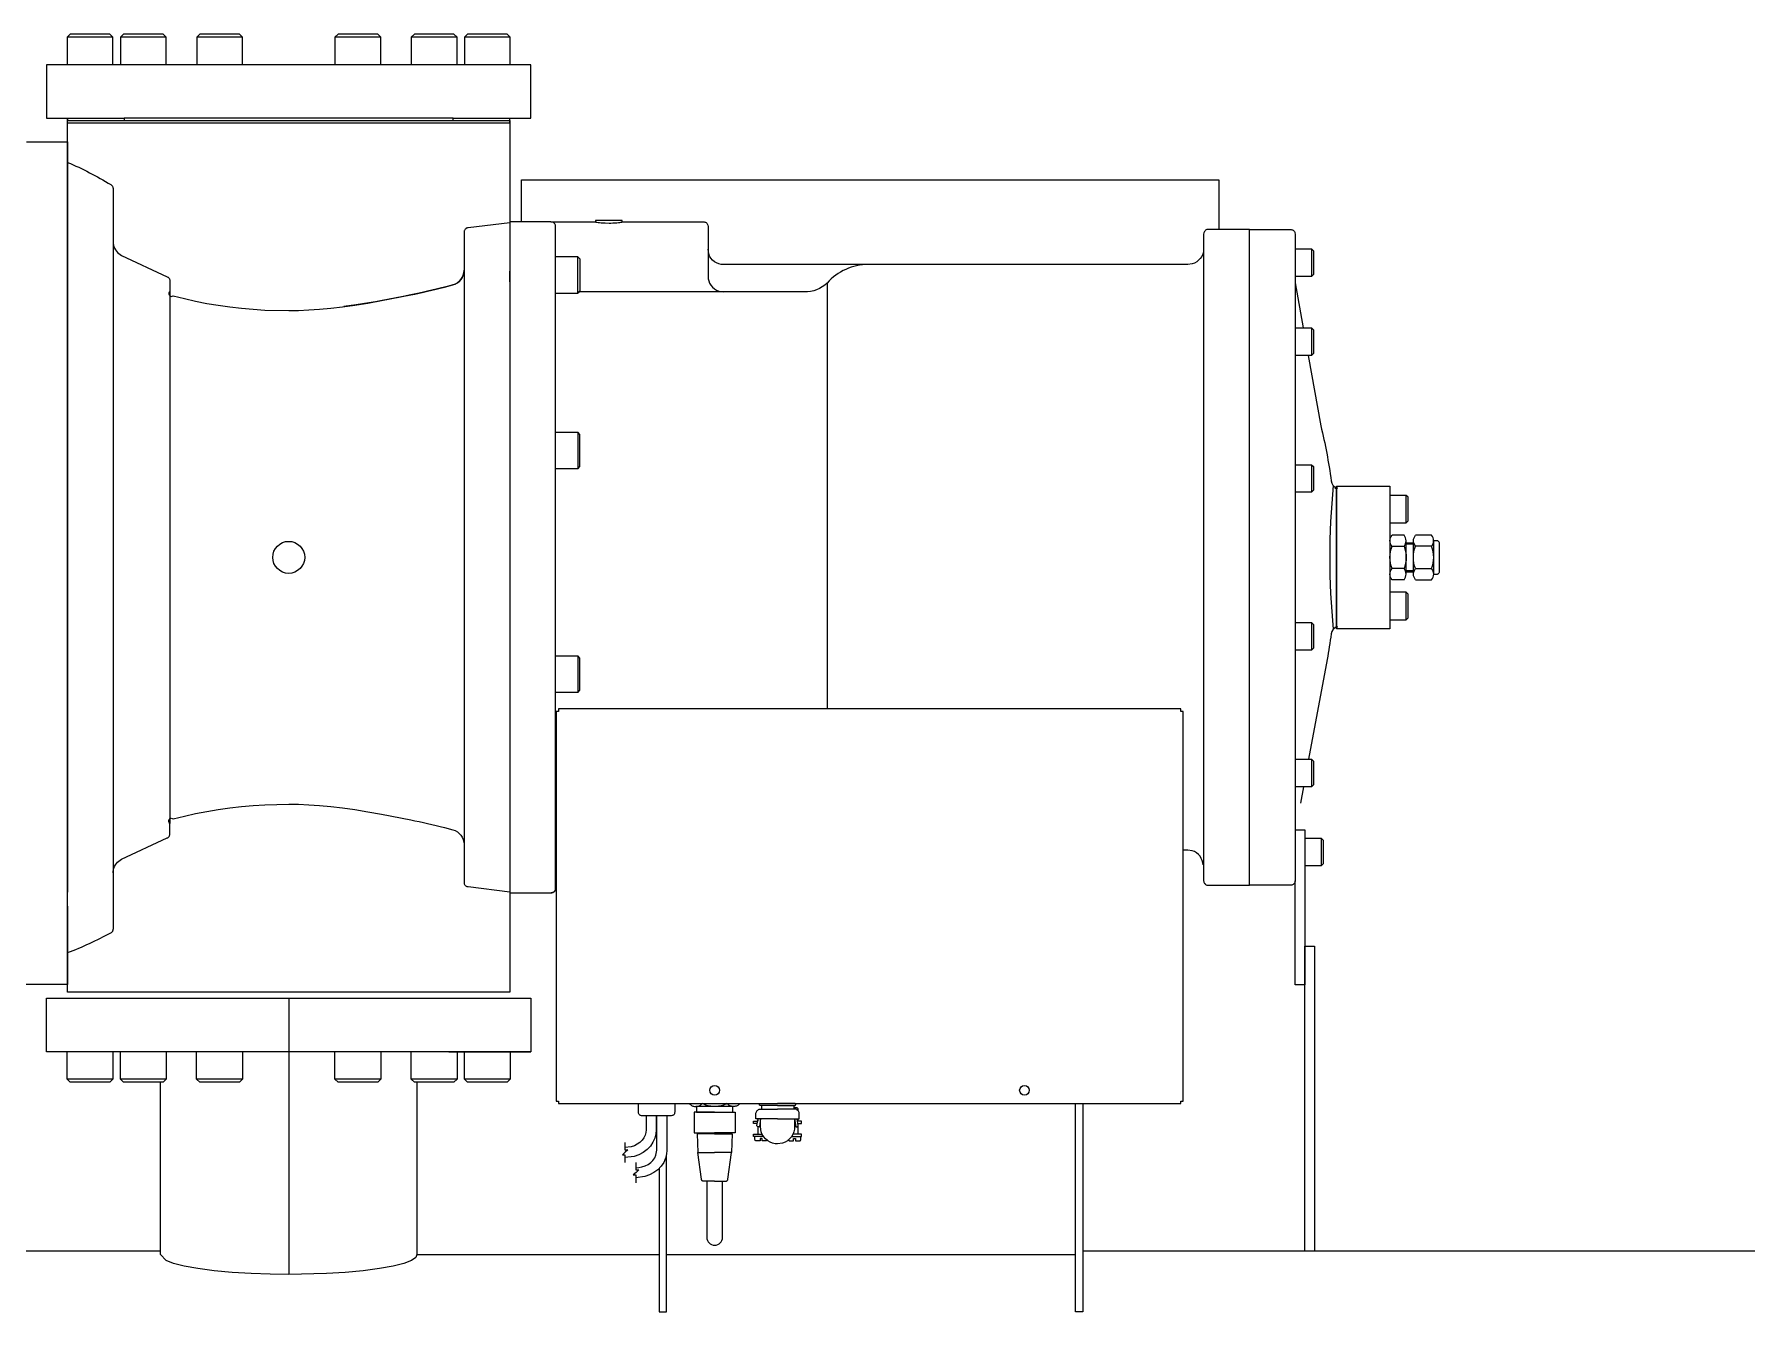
# Model space of a CAD drawing. Extents: x -345393 to -54719, y 203828 to 476815.
# Drawn here: x -301704 to -298739, y 283615 to 285827 of the extents above; entities that cross this region are included whole.
import ezdxf

# ---------------------------------------------------------------- set-up
doc = ezdxf.new("R2010")
doc.units = 0
doc.header["$LTSCALE"] = 1000
doc.header["$MEASUREMENT"] = 0
doc.layers.get('0').update_dxf_attribs({"color": 252, "linetype": 'CONTINUOUS'})
doc.layers.add('暖通-风-设备', color=40, linetype='CONTINUOUS')

# ---------------------------------------------------------------- blocks, each defined once
blk = doc.blocks.new('A$C458E6109')
at = {"color": 3}
for p, q in [((2477.9, 5050.3), (2477.9, 4129.4)), ((3615.9, 5064.8), (3615.9, 4327.4)), ((4426.2, 5065.1), (4426.2, 4114.6)), ((4347, 4154.2), (4347, 5025.5)), ((4495, 4709.8), (4497.7, 4709.8)), ((4497.7, 4710.1), (4500.3, 4710.1)), ((4614.8, 4628.2), (4593.9, 4628.2)), ((4614.8, 4608.8), (4593.9, 4608.8)), ((4618.4, 4560), (4618.4, 4618.1)), ((4631, 4614.7), (4618.4, 4614.7)), ((4631, 4612.5), (4618.4, 4612.5)), ((4631, 4560.6), (4631, 4618.7)), ((4662.5, 4609), (4634.7, 4609)), ((4666.1, 4560.6), (4666.1, 4618.7)), ((4614.8, 4570.6), (4593.9, 4570.6)), ((4631.7, 4566.5), (4619, 4566.5)), ((4634.7, 4570.3), (4662.5, 4570.3)), ((4614.8, 4551.2), (4593.9, 4551.2)), ((4631, 4564.4), (4618.4, 4564.4)), ((4495, 4469.3), (4497.7, 4469.3)), ((4497.7, 4469.6), (4500.3, 4469.6)), ((2683.7, 3826.7), (2683.7, 3348.5)), ((2977, 3734), (2406.7, 3734)), ((2960.7, 3734), (3102.8, 3734)), ((3453.8, 3639), (3388.5, 3639)), ((3530.1, 3641.1), (3500, 3641.1)), ((3502, 3641.1), (3502, 3634.6)), ((3530.1, 3641.1), (3560.2, 3641.1)), ((3558.3, 3641.1), (3558.3, 3634.6)), ((3385.6, 3593.8), (3421.1, 3593.8)), ((3393.7, 3591.7), (3393.7, 3593.8)), ((3448.6, 3591.7), (3448.6, 3593.8))]:
    blk.add_line(p, q, dxfattribs=at)
for points in [[(2379.3, 5442.6), (2379.3, 5490.2), (2374.1, 5495.5), (2305.4, 5495.5), (2300.1, 5490.2), (2300.1, 5442.6)], [(2379.3, 5490.2), (2300.1, 5490.2)], [(2471.5, 5442.6), (2471.5, 5490.2), (2466.2, 5495.5), (2397.6, 5495.5), (2392.3, 5490.2), (2392.3, 5442.6)], [(2471.5, 5490.2), (2392.3, 5490.2)], [(2603.6, 5442.6), (2603.6, 5490.2), (2598.3, 5495.5), (2529.6, 5495.5), (2524.4, 5490.2), (2524.4, 5442.6)], [(2603.6, 5490.2), (2524.4, 5490.2)], [(2843, 5442.6), (2843, 5490.2), (2837.8, 5495.5), (2769.1, 5495.5), (2763.8, 5490.2), (2763.8, 5442.6)], [(2843, 5490.2), (2763.8, 5490.2)], [(2975.1, 5442.6), (2975.1, 5490.2), (2969.8, 5495.5), (2901.2, 5495.5), (2895.9, 5490.2), (2895.9, 5442.6)], [(2975.1, 5490.2), (2895.9, 5490.2)], [(3067.3, 5442.6), (3067.3, 5490.2), (3062, 5495.5), (2993.3, 5495.5), (2988.1, 5490.2), (2988.1, 5442.6)], [(3067.3, 5490.2), (2988.1, 5490.2)], [(3102.8, 5442.6), (2683.7, 5442.6), (2264.6, 5442.6), (2264.6, 5350.4), (2398.7, 5350.4), (2398.7, 5346.2), (2968.7, 5346.2), (2968.7, 5350.4), (3102.8, 5350.4), (3102.8, 5442.6)], [(2300.9, 5342.4), (2300.9, 5350.4), (2300.9, 5346.4), (3066.5, 5346.4), (3066.5, 5342.4), (3066.5, 5350.4)], [(3066.5, 5342.4), (3066.5, 3837.4), (2300.9, 3837.4), (2300.9, 5342.4), (3066.5, 5342.4)], [(2968.7, 5350.4), (2398.7, 5350.4)], [(2229.6, 5309.4), (2300.9, 5309.4), (2300.9, 4010.3)], [(2375.8, 3940.1), (2376.6, 3940.6), (2377.2, 3941), (2377.9, 3941.6), (2378.4, 3942.3), (2378.9, 3943), (2379.3, 3943.8), (2379.7, 3944.6), (2379.9, 3945.4), (2380.1, 3947.1), (2380.1, 5228.2), (2380.1, 5228.2), (2380, 5229), (2379.8, 5229.9), (2379.5, 5230.7), (2379.1, 5231.5), (2378.7, 5232.2), (2378.2, 5233), (2377.6, 5233.6), (2377, 5234.2), (2375.6, 5235.2)], [(3087, 5170.7), (3087, 5243.7), (4294.1, 5243.7), (4294.1, 5157.5)], [(3066.5, 5169.1), (2994.3, 5160.6), (2994.3, 5160.6), (2993.2, 5160.4), (2992.2, 5160), (2991.1, 5159.5), (2990.2, 5158.8), (2989.3, 5158), (2988.6, 5157.1), (2988, 5156), (2987.6, 5154.9), (2987.3, 5152.7), (2987.3, 4027), (2987.3, 4027), (2987.4, 4025.9), (2987.6, 4024.9), (2988, 4023.8), (2988.6, 4022.8), (2989.3, 4022), (2990.2, 4021.2), (2991.1, 4020.7), (2992.2, 4020.3), (2994.3, 4020), (3066.5, 4010.6)], [(3137.8, 5170.7), (3066.5, 5170.7), (3066.5, 5085.6), (3066.5, 5067.1), (3066.5, 5085.6)], [(3145.7, 4093.1), (3145.7, 5162.8), (3145.7, 5162.8), (3145.6, 5164), (3145.4, 5165.1), (3144.9, 5166.3), (3144.3, 5167.4), (3143.4, 5168.4), (3142.4, 5169.3), (3141.3, 5169.9), (3140.1, 5170.3), (3137.8, 5170.7)], [(3137.8, 5170.7), (3215, 5170.7)], [(3261.3, 5170.7), (3261.3, 5173), (3215, 5173), (3215, 5170.7)], [(3215, 5170.7), (3215.2, 5170.4), (3216, 5170.1), (3217.4, 5169.9), (3219.3, 5169.5), (3221.8, 5169.3), (3224.8, 5169.1), (3228, 5168.9), (3231.4, 5168.8), (3238.3, 5168.7), (3238.3, 5168.7), (3241.6, 5168.7), (3245, 5168.8), (3248.4, 5168.9), (3251.6, 5169.1), (3254.5, 5169.3), (3257, 5169.5), (3258.9, 5169.9), (3260.3, 5170.1), (3261.3, 5170.7)], [(3261.3, 5170.7), (3401.8, 5170.7), (3401.8, 5170.7), (3403, 5170.6), (3404.2, 5170.3), (3405.3, 5169.9), (3406.4, 5169.3), (3407.4, 5168.4), (3408.3, 5167.4), (3408.9, 5166.3), (3409.4, 5165.1), (3409.8, 5162.8), (3409.8, 5123.2)], [(4275.8, 5157.5), (4274.6, 5157.5), (4273.4, 5157.2), (4272.3, 5156.7), (4271.2, 5156.1), (4270.2, 5155.2), (4269.3, 5154.2), (4268.6, 5153.1), (4268.2, 5151.9), (4267.8, 5149.6), (4267.8, 4030.1)], [(4267.8, 4030.1), (4267.9, 4029), (4268.2, 4027.8), (4268.6, 4026.7), (4269.3, 4025.5), (4270.2, 4024.5), (4271.2, 4023.7), (4272.3, 4023), (4273.4, 4022.6), (4275.8, 4022.2), (4347, 4022.2), (4347, 5157.5), (4275.8, 5157.5)], [(4347, 5157.5), (4418.3, 5157.5), (4418.3, 5157.5), (4419.5, 5157.4), (4420.7, 5157.1), (4421.8, 5156.7), (4423, 5156.1), (4424, 5155.2), (4424.8, 5154.2), (4425.4, 5153.1), (4425.9, 5151.9), (4426.2, 5149.6), (4426.2, 5065.1), (4440.3, 4987)], [(3145.7, 5047), (3184, 5047), (3184, 5110.4), (3145.7, 5110.4)], [(3184, 5110.4), (3188, 5106.4), (3188, 5051), (3184, 5047)], [(3409.8, 5123.2), (3409.8, 5076.1), (3409.8, 5076.1), (3410, 5072.3), (3410.9, 5068.3), (3412.5, 5064.5), (3414.7, 5060.8), (3417.5, 5057.4), (3420.8, 5054.6), (3424.5, 5052.4), (3428.4, 5050.8), (3436.2, 5049.7)], [(3687, 5096.8), (3436.2, 5096.8), (3436.2, 5096.8), (3432.3, 5097), (3428.4, 5097.9), (3424.5, 5099.5), (3420.8, 5101.7), (3417.5, 5104.5), (3414.7, 5107.8), (3412.5, 5111.5), (3410.9, 5115.4), (3409.8, 5123.2)], [(4426.2, 5123.7), (4454.6, 5123.7), (4454.6, 5076.2), (4426.2, 5076.2)], [(4454.6, 5123.7), (4458, 5120.4), (4458, 5079.5), (4454.6, 5076.2)], [(3066.5, 5067.1), (3066.5, 4094.8), (3066.5, 4009), (3137.8, 4009), (3137.8, 4009), (3139, 4009.1), (3140.1, 4009.4), (3141.3, 4009.8), (3142.4, 4010.5), (3143.4, 4011.3), (3144.3, 4012.3), (3144.9, 4013.5), (3145.4, 4014.6), (3145.7, 4016.9), (3145.7, 4093.1)], [(4426.2, 4987), (4454.6, 4987), (4454.6, 4939.5), (4426.2, 4939.5)], [(4454.6, 4987), (4458, 4983.7), (4458, 4942.8), (4454.6, 4939.5)], [(3145.7, 4806.5), (3184, 4806.5), (3184, 4743.1), (3145.7, 4743.1)], [(3184, 4743.1), (3188, 4747), (3188, 4802.5), (3184, 4806.5)], [(4426.2, 4750.3), (4454.6, 4750.3), (4454.6, 4702.8), (4426.2, 4702.8)], [(4454.6, 4750.3), (4458, 4747), (4458, 4706.1), (4454.6, 4702.8)], [(4497.7, 4465.9), (4497.7, 4713.2), (4590.3, 4713.2), (4590.3, 4465.9), (4497.7, 4465.9)], [(4590.3, 4649.7), (4618.6, 4649.7), (4618.6, 4697.2), (4590.3, 4697.2)], [(4618.6, 4649.7), (4621.9, 4653), (4621.9, 4693.9), (4618.6, 4697.2)], [(4662.5, 4628.3), (4634.7, 4628.3)], [(4666.1, 4560.6), (4671.2, 4560.6), (4671.2, 4560.6), (4671.8, 4560.7), (4672.6, 4560.8), (4673.3, 4561.1), (4674, 4561.6), (4674.6, 4562.1), (4675.2, 4562.7), (4675.6, 4563.4), (4675.9, 4564.1), (4676.1, 4565.6), (4676.1, 4613.7), (4676.1, 4613.7), (4676, 4614.4), (4675.9, 4615.1), (4675.6, 4615.9), (4675.2, 4616.6), (4674.6, 4617.2), (4674, 4617.7), (4673.3, 4618.2), (4672.6, 4618.5), (4671.2, 4618.7), (4666.1, 4618.7)], [(4634.7, 4550.9), (4662.5, 4550.9)], [(4590.3, 4482), (4618.6, 4482), (4618.6, 4529.5), (4590.3, 4529.5)], [(4618.6, 4482), (4621.9, 4485.3), (4621.9, 4526.2), (4618.6, 4529.5)], [(4426.2, 4477), (4454.6, 4477), (4454.6, 4429.4), (4426.2, 4429.4)], [(4454.6, 4477), (4458, 4473.6), (4458, 4432.7), (4454.6, 4429.4)], [(3145.7, 4419.4), (3184, 4419.4), (3184, 4356.1), (3145.7, 4356.1)], [(3184, 4356.1), (3188, 4360.1), (3188, 4415.5), (3184, 4419.4)], [(4228.1, 3644.3), (4228.1, 3648.4), (4232.2, 3648.4), (4232.2, 4323.3), (4228.1, 4323.3), (4228.1, 4327.4), (3689.4, 4327.4), (3150.7, 4327.4), (3150.7, 4323.3), (3146.6, 4323.3), (3146.6, 3648.4), (3150.7, 3648.4), (3150.7, 3644.3), (4228.1, 3644.3)], [(4426.2, 4240.3), (4454.6, 4240.3), (4454.6, 4192.7), (4426.2, 4192.7)], [(4454.6, 4240.3), (4458, 4237), (4458, 4196), (4454.6, 4192.7)], [(4440.7, 4192.7), (4435.5, 4164.5)], [(4426.2, 4114.6), (4426.2, 4030.1), (4426.2, 4030.1), (4426.2, 4029), (4425.9, 4027.8), (4425.4, 4026.7), (4424.8, 4025.5), (4424, 4024.5), (4423, 4023.7), (4421.8, 4023), (4420.7, 4022.6), (4418.3, 4022.2), (4347, 4022.2)], [(4426.2, 4118.1), (4443, 4118.1), (4443, 3849.8), (4426.2, 3849.8), (4426.2, 4030.1)], [(4443, 4103.6), (4471.4, 4103.6), (4471.4, 4056), (4443, 4056)], [(4471.4, 4103.6), (4474.7, 4100.3), (4474.7, 4059.3), (4471.4, 4056)], [(4266.8, 4057.4), (4266.4, 4061.2), (4265.4, 4065), (4263.7, 4068.8), (4261.5, 4072.3), (4258.7, 4075.6), (4255.4, 4078.2), (4251.8, 4080.4), (4248, 4081.9), (4240.3, 4082.9), (4232.2, 4082.9)], [(2300.9, 3986.3), (2300.9, 3850.6), (2221.7, 3850.6), (2221.7, 3964.8), (2221.7, 3964.8), (2221.5, 3967.8), (2220.9, 3970.9), (2220, 3974), (2218.6, 3977), (2216.9, 3979.9), (2214.8, 3982.5), (2212.5, 3984.8), (2209.9, 3986.8), (2204.3, 3989.6), (2150.8, 4009), (2107.5, 4009)], [(3146, 4016.7), (3145.9, 4015.5), (3145.6, 4014.4), (3145.1, 4013.2), (3144.4, 4012.2), (3143.6, 4011.2), (3142.6, 4010.4), (3141.5, 4009.8), (3140.4, 4009.4), (3138.1, 4009)], [(4443, 3389.6), (4443, 3916.9), (4459.8, 3916.9), (4459.8, 3389.6)], [(3102.8, 3734), (2264.5, 3734), (2264.5, 3826.7), (3102.8, 3826.7), (3102.8, 3734)], [(2379.3, 3734), (2379.3, 3686.5), (2374, 3681.2), (2305.4, 3681.2), (2300.1, 3686.5), (2300.1, 3734)], [(2471.5, 3734), (2471.5, 3686.5), (2466.2, 3681.2), (2397.6, 3681.2), (2392.3, 3686.5), (2392.3, 3734)], [(2603.6, 3734), (2603.6, 3686.5), (2598.3, 3681.2), (2529.6, 3681.2), (2524.3, 3686.5), (2524.3, 3734)], [(2843, 3734), (2843, 3686.5), (2837.8, 3681.2), (2769.1, 3681.2), (2763.8, 3686.5), (2763.8, 3734)], [(2975.1, 3734), (2975.1, 3686.5), (2969.8, 3681.2), (2901.2, 3681.2), (2895.9, 3686.5), (2895.9, 3734)], [(3067.3, 3734), (3067.3, 3686.5), (3062, 3681.2), (2993.3, 3681.2), (2988, 3686.5), (2988, 3734)], [(2379.3, 3686.5), (2300.1, 3686.5)], [(2471.5, 3686.5), (2392.3, 3686.5)], [(2905.8, 3681.2), (2905.8, 3382.7), (2905.8, 3382.7), (2903.5, 3377.8), (2896, 3372.7), (2883, 3367.6), (2864.5, 3362.8), (2840.8, 3358.5), (2812.8, 3354.9), (2781.7, 3352), (2749, 3350), (2683.7, 3348.5), (2683.7, 3348.5), (2651.5, 3348.9), (2618.4, 3350), (2585.7, 3352), (2554.6, 3354.9), (2526.6, 3358.5), (2502.9, 3362.8), (2484.3, 3367.6), (2471.3, 3372.7), (2461.5, 3382.7), (2461.5, 3681.2)], [(2603.6, 3686.5), (2524.3, 3686.5)], [(2843, 3686.5), (2763.8, 3686.5)], [(2975.1, 3686.5), (2895.9, 3686.5)], [(3067.3, 3686.5), (2988, 3686.5)], [(3302.5, 3623.1), (3302.5, 3598.6), (3302.5, 3598.6), (3302.2, 3594.2), (3300.9, 3589.6), (3298.8, 3585.1), (3295.7, 3580.9), (3291.8, 3577.1), (3287.2, 3573.8), (3282.1, 3571.2), (3276.7, 3569.5), (3265.9, 3568.2)], [(3320, 3623.1), (3320, 3598.6), (3320, 3598.6), (3319.4, 3591.6), (3317.6, 3584.5), (3314.4, 3577.4), (3309.9, 3570.7), (3304.2, 3564.7), (3297.4, 3559.6), (3289.8, 3555.6), (3281.8, 3552.8), (3265.9, 3550.7)], [(3284.4, 3533.2), (3289.8, 3533.6), (3295.2, 3534.6), (3300.6, 3536.4), (3305.8, 3538.9), (3310.4, 3542.1), (3314.3, 3546), (3317.4, 3550.3), (3319.5, 3554.7), (3321.1, 3563.7), (3321.1, 3623.1)], [(3338.6, 3623.1), (3338.6, 3563.7), (3338.6, 3563.7), (3338, 3556.7), (3336.2, 3549.6), (3333, 3542.5), (3328.5, 3535.8), (3322.7, 3529.8), (3315.9, 3524.7), (3308.4, 3520.7), (3300.4, 3517.9), (3284.4, 3515.8)], [(3352, 3642.6), (3352, 3629.2), (3352, 3629.2), (3351.9, 3628.3), (3351.7, 3627.4), (3351.4, 3626.5), (3350.9, 3625.6), (3350.2, 3624.9), (3349.5, 3624.2), (3348.6, 3623.8), (3347.7, 3623.4), (3345.9, 3623.1), (3295.2, 3623.1), (3295.2, 3623.1), (3294.3, 3623.2), (3293.4, 3623.4), (3292.5, 3623.8), (3291.6, 3624.2), (3290.9, 3624.9), (3290.2, 3625.6), (3289.7, 3626.5), (3289.4, 3627.4), (3289.1, 3629.2), (3289.1, 3642.6)], [(3377.6, 3644.3), (3378.4, 3643.3), (3379.3, 3642.5), (3380.3, 3641.7), (3381.3, 3641), (3382.4, 3640.4), (3383.6, 3639.9), (3384.8, 3639.5), (3386, 3639.2), (3388.5, 3639), (3388.5, 3639), (3389.7, 3639), (3390.9, 3639.2), (3392.1, 3639.5), (3393.3, 3639.9), (3394.5, 3640.4), (3395.6, 3641), (3396.7, 3641.7), (3397.7, 3642.5), (3399.4, 3644.3)], [(3421.1, 3629.5), (3385.6, 3629.5), (3385.6, 3593.8), (3421.1, 3593.8)], [(3389.7, 3639), (3389.7, 3629.5), (3452.6, 3629.5), (3452.6, 3639)], [(3442.9, 3644.3), (3440.9, 3643.3), (3438.8, 3642.4), (3436.7, 3641.6), (3434.5, 3640.9), (3432.3, 3640.3), (3430.1, 3639.8), (3427.9, 3639.5), (3425.6, 3639.2), (3421.1, 3639), (3421.1, 3639), (3418.9, 3639), (3416.7, 3639.2), (3414.4, 3639.5), (3412.2, 3639.8), (3409.9, 3640.3), (3407.7, 3640.9), (3405.6, 3641.6), (3403.5, 3642.4), (3399.4, 3644.3)], [(3421.1, 3629.5), (3456.7, 3629.5), (3456.7, 3593.8), (3421.1, 3593.8)], [(3464.7, 3644.3), (3463.9, 3643.3), (3463, 3642.5), (3462, 3641.7), (3461, 3641), (3459.9, 3640.4), (3458.7, 3639.9), (3457.5, 3639.5), (3456.3, 3639.2), (3453.8, 3639), (3453.8, 3639), (3452.6, 3639), (3451.4, 3639.2), (3450.1, 3639.5), (3448.9, 3639.9), (3447.8, 3640.4), (3446.7, 3641), (3445.6, 3641.7), (3444.6, 3642.5), (3442.9, 3644.3)], [(3530.1, 3617.9), (3492.6, 3617.9), (3492.6, 3626.6), (3492.6, 3626.6), (3492.7, 3627.8), (3492.9, 3628.9), (3493.4, 3630.1), (3494.1, 3631.3), (3494.9, 3632.3), (3495.9, 3633.1), (3497.1, 3633.8), (3498.3, 3634.3), (3500.6, 3634.6), (3530.1, 3634.6)], [(3500.6, 3617.9), (3498.6, 3604.5), (3498.5, 3604), (3496.8, 3604), (3496.8, 3604), (3496.4, 3604), (3496.1, 3604), (3495.7, 3604.2), (3495.4, 3604.4), (3495.1, 3604.7), (3494.8, 3605), (3494.6, 3605.3), (3494.4, 3605.7), (3494.3, 3606.4), (3496.4, 3617.9)], [(3496.2, 3617.9), (3496.2, 3613.7)], [(3500, 3641.1), (3499.8, 3641.1), (3499.6, 3641.2), (3499.4, 3641.3), (3499.3, 3641.4), (3499.1, 3641.5), (3498.9, 3641.7), (3498.8, 3641.9), (3498.7, 3642.1), (3498.7, 3642.5), (3498.7, 3642.9), (3498.7, 3642.9), (3498.7, 3643.1), (3498.7, 3643.3), (3498.8, 3643.5), (3498.9, 3643.7), (3499.1, 3643.9), (3499.3, 3644), (3499.4, 3644.1), (3499.6, 3644.2), (3500, 3644.3), (3530.1, 3644.3)], [(3559.6, 3617.9), (3559.6, 3604), (3559.6, 3604), (3559.3, 3599.7), (3558.3, 3595.3), (3556.6, 3591), (3554.1, 3586.8), (3551, 3583.1), (3547.3, 3580), (3543.1, 3577.5), (3538.8, 3575.7), (3530.1, 3574.5), (3530.1, 3574.5), (3525.8, 3574.7), (3521.5, 3575.7), (3517.1, 3577.5), (3513, 3580), (3509.3, 3583.1), (3506.1, 3586.8), (3503.6, 3591), (3501.9, 3595.3), (3500.6, 3604), (3500.6, 3617.9)], [(3560.2, 3641.1), (3560.4, 3641.1), (3560.6, 3641.2), (3560.8, 3641.3), (3561, 3641.4), (3561.2, 3641.5), (3561.3, 3641.7), (3561.4, 3641.9), (3561.5, 3642.1), (3561.6, 3642.5), (3561.6, 3642.9), (3561.6, 3642.9), (3561.5, 3643.1), (3561.5, 3643.3), (3561.4, 3643.5), (3561.3, 3643.7), (3561.2, 3643.9), (3561, 3644), (3560.8, 3644.1), (3560.6, 3644.2), (3560.2, 3644.3), (3530.1, 3644.3)], [(3530.1, 3617.9), (3567.7, 3617.9), (3567.7, 3626.6), (3567.7, 3626.6), (3567.6, 3627.8), (3567.3, 3628.9), (3566.8, 3630.1), (3566.2, 3631.3), (3565.3, 3632.3), (3564.3, 3633.1), (3563.2, 3633.8), (3562, 3634.3), (3559.6, 3634.6), (3530.1, 3634.6)], [(3558.3, 3637.3), (3563.6, 3637.3), (3565, 3636), (3565, 3632.6)], [(3559.6, 3617.9), (3561.6, 3604.5), (3561.7, 3604), (3563.5, 3604), (3563.5, 3604), (3563.8, 3604), (3564.2, 3604), (3564.5, 3604.2), (3564.9, 3604.4), (3565.2, 3604.7), (3565.4, 3605), (3565.7, 3605.3), (3565.8, 3605.7), (3565.9, 3606.4), (3563.8, 3617.9)], [(3565, 3617.9), (3565, 3613.7)], [(4058.4, 3644.3), (4058.4, 3283.9), (4045.8, 3283.9), (4045.8, 3644.3)], [(3421.1, 3591.7), (3390.8, 3591.7), (3391.8, 3559.5), (3421.1, 3559.5)], [(3421.1, 3591.7), (3451.5, 3591.7), (3450.5, 3559.5), (3421.1, 3559.5)], [(3495.2, 3609.5), (3488.5, 3609.5), (3488.5, 3613.7), (3495.8, 3613.7)], [(3506, 3587), (3488.5, 3587), (3488.5, 3591.2), (3503.5, 3591.2)], [(3496.2, 3604.6), (3496.2, 3591.2)], [(3554.3, 3587), (3571.7, 3587), (3571.7, 3591.2), (3556.7, 3591.2)], [(3565.1, 3609.5), (3571.7, 3609.5), (3571.7, 3613.7), (3564.5, 3613.7)], [(3565, 3604.6), (3565, 3591.2)], [(3265.8, 3577.1), (3265.8, 3564.2), (3268.5, 3564.2), (3271.1, 3564.2), (3266.5, 3560), (3261.8, 3555.8), (3263.8, 3555.8), (3265.8, 3555.8), (3265.8, 3542)], [(3421.1, 3509.9), (3401.8, 3509.9), (3401.8, 3509.9), (3401.2, 3510), (3400.7, 3510.1), (3400.1, 3510.3), (3399.6, 3510.6), (3399.1, 3511), (3398.8, 3511.5), (3398.5, 3512), (3398.2, 3512.5), (3398.1, 3513.6), (3391.8, 3559.5)], [(3421.1, 3509.9), (3440.5, 3509.9), (3440.5, 3509.9), (3441.1, 3510), (3441.6, 3510.1), (3442.2, 3510.3), (3442.7, 3510.6), (3443.1, 3511), (3443.5, 3511.5), (3443.8, 3512), (3444, 3512.5), (3444.2, 3513.6), (3450.5, 3559.5)], [(3512, 3581.4), (3512, 3581.8), (3512, 3581.8), (3512, 3581.5), (3511.9, 3581.2), (3511.8, 3580.9), (3511.7, 3580.6), (3511.5, 3580.4), (3511.2, 3580.2), (3510.9, 3580), (3510.6, 3579.8), (3510, 3579.8), (3503.3, 3579.8), (3503.3, 3583.6), (3499.7, 3583.6), (3499.7, 3579.8), (3493, 3579.8), (3493, 3579.8), (3492.7, 3579.8), (3492.4, 3579.8), (3492.1, 3580), (3491.8, 3580.2), (3491.6, 3580.4), (3491.4, 3580.6), (3491.2, 3580.9), (3491.1, 3581.2), (3491, 3581.8), (3491, 3587)], [(3549.1, 3581.4), (3549.1, 3581.8), (3549.1, 3581.8), (3549.2, 3581.5), (3549.2, 3581.2), (3549.3, 3580.9), (3549.5, 3580.6), (3549.7, 3580.4), (3549.9, 3580.2), (3550.2, 3580), (3550.5, 3579.8), (3551.1, 3579.8), (3557.8, 3579.8), (3557.8, 3583.6), (3561.4, 3583.6), (3561.4, 3579.8), (3568.1, 3579.8), (3568.1, 3579.8), (3568.4, 3579.8), (3568.7, 3579.8), (3569, 3580), (3569.3, 3580.2), (3569.6, 3580.4), (3569.8, 3580.6), (3569.9, 3580.9), (3570.1, 3581.2), (3570.2, 3581.8), (3570.2, 3587)], [(3284.4, 3542.1), (3284.4, 3529.3), (3287, 3529.3), (3289.7, 3529.3), (3285, 3525.1), (3280.3, 3520.9), (3282.4, 3520.9), (3284.4, 3520.9), (3284.4, 3507.1)], [(3325.2, 3532.1), (3325.2, 3283.9), (3337.8, 3283.9), (3337.8, 3555.8)], [(1212.2, 3389.6), (2461.5, 3389.6)], [(2905.8, 3382.7), (3325.2, 3382.7)], [(3337.8, 3382.7), (4045.8, 3382.7)], [(4058.4, 3389.6), (6090.6, 3389.6)]]:
    blk.add_lwpolyline(points, dxfattribs=at)
for points in [[(2300.9, 5273.7, -0.036105), (2375.6, 5235.2)], [(2379.7, 5136.2), (2379.9, 5133.4), (2380.3, 5130.6), (2381.1, 5127.8), (2382.2, 5124.9), (2383.7, 5122.3), (2385.4, 5119.9), (2387.4, 5117.6), (2389.5, 5115.7), (2394.3, 5112.6), (2473.5, 5075.7), (2473.5, 5075.7), (2474.3, 5075.2), (2475, 5074.8), (2475.6, 5074.2), (2476.2, 5073.5), (2476.7, 5072.8), (2477.1, 5072), (2477.5, 5071.2), (2477.7, 5070.3), (2477.9, 5068.6), (2477.9, 5050.3, 1), (2483.9, 5042.7), (2483.9, 5042.7), (2503, 5037.8), (2522.3, 5033.5), (2541.9, 5029.6), (2561.7, 5026.3), (2581.6, 5023.5), (2601.8, 5021.1), (2622.1, 5019.3), (2642.5, 5018), (2683.7, 5017), (2683.7, 5017), (2700.7, 5017.3), (2718.4, 5018.1), (2737, 5019.5), (2756.5, 5021.3), (2776.8, 5023.7), (2798.2, 5026.7), (2820.6, 5030.2), (2844.1, 5034.3), (2894.9, 5044.2), (2894.9, 5044.2), (2902.2, 5045.7), (2909.5, 5047.3), (2916.8, 5049), (2924.1, 5050.6), (2931.4, 5052.3), (2938.7, 5054.1), (2946, 5055.9), (2953.2, 5057.7), (2967.7, 5061.4), (2967.7, 5061.4, 0.339938), (2987.3, 5086.9)], [(4275.8, 5157.5), (4274.6, 5157.5), (4273.5, 5157.2), (4272.3, 5156.7), (4271.2, 5156.1), (4270.2, 5155.2), (4269.3, 5154.2), (4268.6, 5153.1), (4268.2, 5151.9), (4267.8, 5149.6), (4267.8, 5122.1), (4267.8, 5122.1), (4267.3, 5118.4), (4266.2, 5114.6), (4264.4, 5110.9), (4262, 5107.3), (4259.1, 5104.2), (4255.7, 5101.5), (4252, 5099.4), (4248.1, 5097.9), (4240.5, 5096.8), (3687, 5096.8, 0.214452), (3615.9, 5064.8, -0.208988), (3576.4, 5049.7), (3186.7, 5049.7)], [(2987.3, 5086.9, -0.339957), (2967.7, 5061.4), (2967.7, 5061.4), (2960.5, 5059.6), (2953.2, 5057.7), (2946, 5055.9), (2938.7, 5054.1), (2931.4, 5052.3), (2924.1, 5050.6), (2916.8, 5049), (2909.5, 5047.3), (2894.9, 5044.2), (2894.9, 5044.2), (2882.1, 5041.5), (2869.6, 5039), (2857.4, 5036.7), (2845.4, 5034.5), (2833.8, 5032.4), (2822.4, 5030.5), (2811.2, 5028.6), (2800.3, 5027), (2779.3, 5024)], [(4448.8, 4939.5), (4470.7, 4817.4, -0.024906), (4488.7, 4722.4, 0.256198), (4497.7, 4710.1), (4497.7, 4469.6, 0.256093), (4488.7, 4457.4, -0.011562), (4481.5, 4413), (4449.5, 4240.3)], [(4492.2, 4714.4, 0.049093), (4492.2, 4465.3)], [(4593.9, 4608.8, -0.3659), (4593.9, 4628.2)], [(4614.8, 4608.8, 0.3659), (4614.8, 4628.2)], [(4634.7, 4550.9, -0.365751), (4634.7, 4570.3, -0.188715), (4634.7, 4609, -0.3659), (4634.7, 4628.3)], [(4662.5, 4609, 0.365852), (4662.5, 4628.3)], [(4593.9, 4570.3, -0.188717), (4593.9, 4609)], [(4614.8, 4609, -0.188711), (4614.8, 4570.3)], [(4662.5, 4570.3, 0.188711), (4662.5, 4609)], [(4593.9, 4551, -0.365712), (4593.9, 4570.3)], [(4614.8, 4551.2, 0.365759), (4614.8, 4570.6)], [(4662.5, 4550.9, 0.365759), (4662.5, 4570.3)], [(2379.7, 4043.5), (2379.9, 4046.3), (2380.3, 4049.2), (2381.1, 4052), (2382.2, 4054.8), (2383.7, 4057.4), (2385.4, 4059.9), (2387.4, 4062.1), (2389.5, 4064), (2394.3, 4067.1), (2473.5, 4104.1), (2473.5, 4104.1), (2474.3, 4104.5), (2475, 4104.9), (2475.6, 4105.5), (2476.2, 4106.2), (2476.7, 4106.9), (2477.1, 4107.7), (2477.5, 4108.5), (2477.7, 4109.4), (2477.9, 4111.1), (2477.9, 4129.4, -1), (2483.9, 4137.1), (2483.9, 4137.1), (2503, 4141.9), (2522.3, 4146.3), (2541.9, 4150.1), (2561.7, 4153.5), (2581.6, 4156.3), (2601.8, 4158.6), (2622.1, 4160.4), (2642.5, 4161.7), (2683.7, 4162.7), (2683.7, 4162.7), (2700.7, 4162.5), (2718.4, 4161.7), (2737, 4160.3), (2756.5, 4158.4), (2776.8, 4156), (2798.2, 4153.1), (2820.6, 4149.5), (2844.1, 4145.5), (2894.9, 4135.6), (2894.9, 4135.6), (2902.2, 4134), (2909.5, 4132.4), (2916.8, 4130.8), (2924.1, 4129.1), (2931.4, 4127.5), (2938.7, 4125.6), (2946, 4123.9), (2953.2, 4122.1), (2967.7, 4118.3), (2967.7, 4118.3, -0.339938), (2987.3, 4092.8)], [(2300.9, 3905.6, 0.035407), (2375.8, 3940.1)], [(3407.5, 3509.9), (3407.5, 3412.6, 1), (3434.8, 3412.6), (3434.8, 3509.9)]]:
    blk.add_lwpolyline(points, format="xyb", dxfattribs=at)
for centre, radius in [((2683.7, 4589.9), 27.7), ((3421.2, 3667.3), 8.39), ((3957.6, 3667.3), 8.38)]:
    blk.add_circle(centre, radius, dxfattribs=at)

msp = doc.modelspace()

# ---------------------------------------------------------------- block references
at = {"layer": '暖通-风-设备'}
msp.add_blockref('A$C458E6109', (-303947.44017, 280331.22539), dxfattribs=at)

doc.saveas('drawing.dxf')
